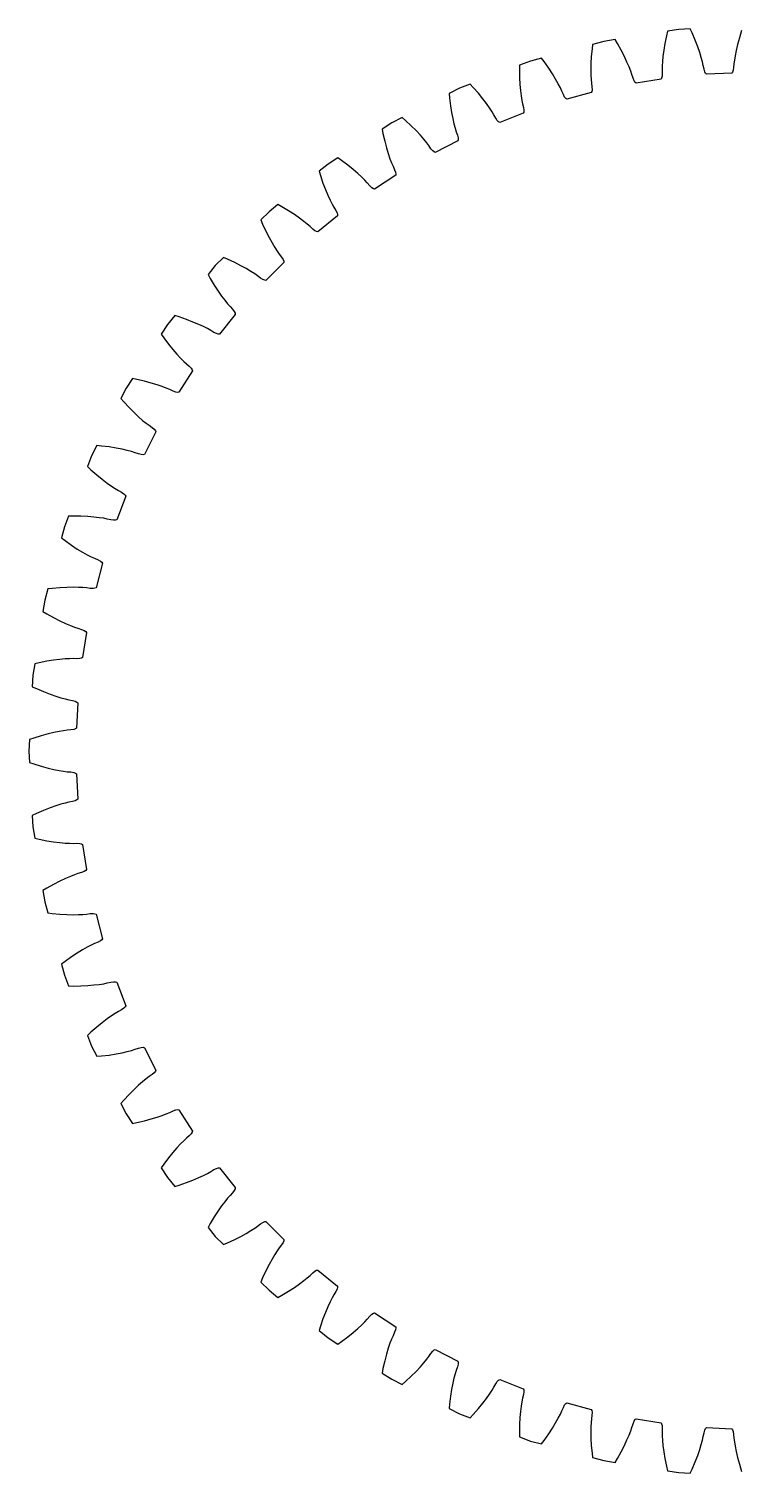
# Model space of a CAD drawing. Extents: x 0 to 158, y 0 to 158.
# Drawn here: x 0 to 77.4, y 0.4 to 157.5 of the extents above; entities that cross this region are included whole.
import ezdxf

# ---------------------------------------------------------------- set-up
doc = ezdxf.new("R2010")
doc.units = 0

msp = doc.modelspace()

# ---------------------------------------------------------------- linework, layer by layer
for p, q in [((69.45, 157.25), (69.34, 156.77)), ((70.69, 157.45), (69.45, 157.25)), ((71.94, 157.51), (70.69, 157.45)), ((72.15, 157.07), (71.94, 157.51)), ((77.53, 157.35), (77.28, 156.54)), ((61.32, 155.83), (61.26, 155.34)), ((62.53, 156.16), (61.32, 155.83)), ((63.77, 156.35), (62.53, 156.16)), ((64.02, 155.93), (63.77, 156.35)), ((64.43, 155.19), (64.02, 155.93)), ((69.18, 155.94), (69.06, 155.19)), ((69.34, 156.77), (69.18, 155.94)), ((72.48, 156.29), (72.15, 157.07)), ((72.76, 155.58), (72.48, 156.29)), ((72.97, 154.95), (72.76, 155.58)), ((77.08, 155.8), (76.93, 155.15)), ((77.28, 156.54), (77.08, 155.8)), ((54.55, 154.02), (53.38, 153.57)), ((55.76, 154.34), (54.55, 154.02)), ((56.05, 153.95), (55.76, 154.34)), ((61.18, 154.5), (61.14, 153.74)), ((61.26, 155.34), (61.18, 154.5)), ((64.78, 154.51), (64.43, 155.19)), ((65.06, 153.91), (64.78, 154.51)), ((68.97, 154.52), (68.92, 153.95)), ((69.06, 155.19), (68.97, 154.52)), ((73.14, 154.39), (72.97, 154.95)), ((73.27, 153.92), (73.14, 154.39)), ((76.74, 154.1), (76.69, 153.71)), ((76.82, 154.58), (76.74, 154.1)), ((76.93, 155.15), (76.82, 154.58)), ((53.38, 153.57), (53.37, 153.08)), ((53.37, 153.08), (53.38, 152.23)), ((56.54, 153.25), (56.05, 153.95)), ((56.96, 152.62), (56.54, 153.25)), ((57.3, 152.04), (56.96, 152.62)), ((61.14, 153.74), (61.13, 153.07)), ((61.13, 153.07), (61.14, 152.49)), ((61.14, 152.49), (61.16, 152)), ((65.29, 153.37), (65.06, 153.91)), ((65.47, 152.92), (65.29, 153.37)), ((65.6, 152.54), (65.47, 152.92)), ((65.72, 152.15), (65.6, 152.54)), ((68.9, 152.65), (68.88, 152.36)), ((68.9, 153.46), (68.89, 153.06)), ((68.89, 153.06), (68.9, 152.65)), ((68.92, 153.95), (68.9, 153.46)), ((73.36, 153.53), (73.27, 153.92)), ((73.44, 153.13), (73.36, 153.53)), ((73.52, 152.84), (73.44, 153.13)), ((73.61, 152.66), (73.52, 152.84)), ((73.7, 152.57), (73.61, 152.66)), ((76.45, 152.71), (73.7, 152.57)), ((76.54, 152.81), (76.45, 152.71)), ((76.61, 153.01), (76.54, 152.81)), ((76.66, 153.3), (76.61, 153.01)), ((76.69, 153.71), (76.66, 153.3)), ((46.83, 151.06), (45.72, 150.49)), ((48, 151.51), (46.83, 151.06)), ((48.34, 151.15), (48, 151.51)), ((48.9, 150.51), (48.34, 151.15)), ((53.38, 152.23), (53.42, 151.47)), ((53.42, 151.47), (53.48, 150.8)), ((57.58, 151.54), (57.3, 152.04)), ((57.81, 151.1), (57.58, 151.54)), ((57.98, 150.74), (57.81, 151.1)), ((61.16, 152), (61.2, 151.6)), ((61.2, 151.6), (61.25, 151.2)), ((61.26, 150.9), (61.23, 150.7)), ((61.25, 151.2), (61.26, 150.9)), ((65.83, 151.87), (65.72, 152.15)), ((65.93, 151.7), (65.83, 151.87)), ((66.04, 151.61), (65.93, 151.7)), ((68.76, 152.05), (66.04, 151.61)), ((68.83, 152.15), (68.76, 152.05)), ((68.88, 152.36), (68.83, 152.15)), ((45.72, 150.49), (45.76, 150)), ((45.76, 150), (45.86, 149.15)), ((49.38, 149.92), (48.9, 150.51)), ((49.78, 149.38), (49.38, 149.92)), ((50.11, 148.91), (49.78, 149.38)), ((53.48, 150.8), (53.55, 150.23)), ((53.55, 150.23), (53.62, 149.74)), ((53.62, 149.74), (53.7, 149.35)), ((53.7, 149.35), (53.79, 148.95)), ((58.14, 150.36), (57.98, 150.74)), ((58.27, 150.1), (58.14, 150.36)), ((58.4, 149.94), (58.27, 150.1)), ((58.51, 149.87), (58.4, 149.94)), ((61.17, 150.58), (58.51, 149.87)), ((61.23, 150.7), (61.17, 150.58)), ((40.59, 147.88), (39.47, 147.31)), ((40.96, 147.55), (40.59, 147.88)), ((45.86, 149.15), (45.98, 148.4)), ((45.98, 148.4), (46.11, 147.75)), ((46.11, 147.75), (46.24, 147.18)), ((50.38, 148.5), (50.11, 148.91)), ((50.58, 148.16), (50.38, 148.5)), ((50.78, 147.8), (50.58, 148.16)), ((50.95, 147.55), (50.78, 147.8)), ((53.78, 148.33), (51.21, 147.34)), ((53.83, 148.45), (53.78, 148.33)), ((53.79, 148.95), (53.83, 148.66)), ((53.83, 148.66), (53.83, 148.45)), ((39.47, 147.31), (38.42, 146.62)), ((38.42, 146.62), (38.51, 146.14)), ((41.58, 146.97), (40.96, 147.55)), ((42.12, 146.44), (41.58, 146.97)), ((42.58, 145.95), (42.12, 146.44)), ((46.24, 147.18), (46.36, 146.71)), ((46.36, 146.71), (46.48, 146.33)), ((46.48, 146.33), (46.61, 145.94)), ((51.09, 147.4), (50.95, 147.55)), ((51.21, 147.34), (51.09, 147.4)), ((38.51, 146.14), (38.7, 145.31)), ((38.7, 145.31), (38.9, 144.58)), ((38.9, 144.58), (39.09, 143.94)), ((42.96, 145.51), (42.58, 145.95)), ((43.27, 145.13), (42.96, 145.51)), ((43.51, 144.81), (43.27, 145.13)), ((43.74, 144.48), (43.51, 144.81)), ((46.66, 145.32), (44.21, 144.07)), ((46.61, 145.94), (46.68, 145.65)), ((46.7, 145.45), (46.66, 145.32)), ((46.68, 145.65), (46.7, 145.45)), ((33.59, 143.49), (32.54, 142.81)), ((34, 143.21), (33.59, 143.49)), ((34.68, 142.7), (34, 143.21)), ((39.09, 143.94), (39.28, 143.39)), ((39.28, 143.39), (39.46, 142.93)), ((43.93, 144.25), (43.74, 144.48)), ((44.09, 144.12), (43.93, 144.25)), ((44.21, 144.07), (44.09, 144.12)), ((32.54, 142.81), (31.57, 142.02)), ((31.57, 142.02), (31.71, 141.55)), ((31.71, 141.55), (31.99, 140.74)), ((35.27, 142.22), (34.68, 142.7)), ((35.77, 141.78), (35.27, 142.22)), ((36.2, 141.38), (35.77, 141.78)), ((39.9, 141.58), (37.59, 140.08)), ((39.46, 142.93), (39.61, 142.57)), ((39.61, 142.57), (39.78, 142.19)), ((39.78, 142.19), (39.89, 141.92)), ((39.89, 141.92), (39.92, 141.71)), ((39.92, 141.71), (39.9, 141.58)), ((31.99, 140.74), (32.26, 140.03)), ((32.26, 140.03), (32.52, 139.42)), ((36.54, 141.04), (36.2, 141.38)), ((36.81, 140.75), (36.54, 141.04)), ((37.08, 140.44), (36.81, 140.75)), ((37.3, 140.23), (37.08, 140.44)), ((37.47, 140.12), (37.3, 140.23)), ((37.59, 140.08), (37.47, 140.12)), ((27.09, 138.39), (26.12, 137.61)), ((27.52, 138.16), (27.09, 138.39)), ((32.52, 139.42), (32.76, 138.89)), ((32.76, 138.89), (32.98, 138.45)), ((32.98, 138.45), (33.18, 138.11)), ((26.12, 137.61), (25.23, 136.72)), ((28.25, 137.72), (27.52, 138.16)), ((28.89, 137.31), (28.25, 137.72)), ((29.44, 136.92), (28.89, 137.31)), ((29.9, 136.57), (29.44, 136.92)), ((33.57, 137.16), (31.43, 135.43)), ((33.18, 138.11), (33.39, 137.75)), ((33.39, 137.75), (33.52, 137.49)), ((33.52, 137.49), (33.58, 137.29)), ((33.58, 137.29), (33.57, 137.16)), ((25.23, 136.72), (25.42, 136.27)), ((25.42, 136.27), (25.78, 135.49)), ((25.78, 135.49), (26.13, 134.82)), ((30.28, 136.27), (29.9, 136.57)), ((30.58, 136.01), (30.28, 136.27)), ((30.88, 135.73), (30.58, 136.01)), ((31.12, 135.54), (30.88, 135.73)), ((31.3, 135.45), (31.12, 135.54)), ((31.43, 135.43), (31.3, 135.45)), ((26.13, 134.82), (26.45, 134.23)), ((26.45, 134.23), (26.75, 133.73)), ((26.75, 133.73), (27.01, 133.32)), ((21.16, 132.65), (20.28, 131.76)), ((21.62, 132.46), (21.16, 132.65)), ((22.39, 132.1), (21.62, 132.46)), ((23.06, 131.75), (22.39, 132.1)), ((27.73, 132.1), (25.79, 130.15)), ((27.01, 133.32), (27.24, 133)), ((27.24, 133), (27.49, 132.67)), ((27.49, 132.67), (27.65, 132.42)), ((27.65, 132.42), (27.73, 132.23)), ((27.73, 132.23), (27.73, 132.1)), ((20.28, 131.76), (19.49, 130.79)), ((19.49, 130.79), (19.73, 130.36)), ((23.65, 131.43), (23.06, 131.75)), ((24.15, 131.13), (23.65, 131.43)), ((24.56, 130.87), (24.15, 131.13)), ((24.88, 130.64), (24.56, 130.87)), ((25.21, 130.39), (24.88, 130.64)), ((19.73, 130.36), (20.16, 129.63)), ((20.16, 129.63), (20.58, 128.99)), ((20.58, 128.99), (20.96, 128.44)), ((25.46, 130.24), (25.21, 130.39)), ((25.65, 130.16), (25.46, 130.24)), ((25.79, 130.15), (25.65, 130.16)), ((20.96, 128.44), (21.31, 127.98)), ((21.31, 127.98), (21.61, 127.6)), ((21.61, 127.6), (21.88, 127.3)), ((21.88, 127.3), (22.16, 127)), ((15.87, 126.32), (15.08, 125.34)), ((16.34, 126.17), (15.87, 126.32)), ((17.14, 125.9), (16.34, 126.17)), ((17.85, 125.62), (17.14, 125.9)), ((22.45, 126.45), (20.72, 124.31)), ((22.16, 127), (22.34, 126.77)), ((22.34, 126.77), (22.44, 126.58)), ((22.44, 126.58), (22.45, 126.45)), ((15.08, 125.34), (14.39, 124.29)), ((14.39, 124.29), (14.68, 123.89)), ((18.47, 125.36), (17.85, 125.62)), ((18.99, 125.12), (18.47, 125.36)), ((19.43, 124.9), (18.99, 125.12)), ((19.78, 124.71), (19.43, 124.9)), ((20.13, 124.49), (19.78, 124.71)), ((20.39, 124.36), (20.13, 124.49)), ((20.59, 124.31), (20.39, 124.36)), ((20.72, 124.31), (20.59, 124.31)), ((14.68, 123.89), (15.19, 123.21)), ((15.19, 123.21), (15.66, 122.62)), ((15.66, 122.62), (16.1, 122.11)), ((16.1, 122.11), (16.5, 121.69)), ((16.5, 121.69), (16.84, 121.34)), ((16.84, 121.34), (17.13, 121.07)), ((17.13, 121.07), (17.44, 120.8)), ((11.26, 119.46), (10.58, 118.41)), ((11.74, 119.37), (11.26, 119.46)), ((17.8, 120.29), (16.3, 117.98)), ((17.44, 120.8), (17.65, 120.59)), ((17.65, 120.59), (17.77, 120.41)), ((17.77, 120.41), (17.8, 120.29)), ((10.58, 118.41), (10.01, 117.29)), ((12.57, 119.18), (11.74, 119.37)), ((13.3, 118.98), (12.57, 119.18)), ((13.95, 118.79), (13.3, 118.98)), ((14.49, 118.6), (13.95, 118.79)), ((14.95, 118.43), (14.49, 118.6)), ((15.32, 118.27), (14.95, 118.43)), ((15.69, 118.1), (15.32, 118.27)), ((15.97, 118), (15.69, 118.1)), ((16.17, 117.96), (15.97, 118)), ((16.3, 117.98), (16.17, 117.96)), ((10.01, 117.29), (10.33, 116.92)), ((10.33, 116.92), (10.91, 116.3)), ((10.91, 116.3), (11.44, 115.76)), ((11.44, 115.76), (11.93, 115.31)), ((11.93, 115.31), (12.37, 114.92)), ((12.37, 114.92), (12.75, 114.62)), ((13.81, 113.67), (12.56, 111.22)), ((12.75, 114.62), (13.07, 114.38)), ((13.07, 114.38), (13.4, 114.14)), ((13.4, 114.14), (13.63, 113.95)), ((13.63, 113.95), (13.77, 113.79)), ((13.77, 113.79), (13.81, 113.67)), ((7.39, 112.17), (6.82, 111.05)), ((7.88, 112.12), (7.39, 112.17)), ((8.73, 112.02), (7.88, 112.12)), ((9.48, 111.9), (8.73, 112.02)), ((10.14, 111.78), (9.48, 111.9)), ((10.7, 111.65), (10.14, 111.78)), ((11.17, 111.52), (10.7, 111.65)), ((6.82, 111.05), (6.38, 109.88)), ((11.55, 111.4), (11.17, 111.52)), ((11.94, 111.27), (11.55, 111.4)), ((12.23, 111.2), (11.94, 111.27)), ((12.44, 111.18), (12.23, 111.2)), ((12.56, 111.22), (12.44, 111.18)), ((6.38, 109.88), (6.73, 109.54)), ((6.73, 109.54), (7.38, 108.98)), ((7.38, 108.98), (7.97, 108.51)), ((7.97, 108.51), (8.5, 108.1)), ((8.5, 108.1), (8.97, 107.77)), ((8.97, 107.77), (9.38, 107.5)), ((9.38, 107.5), (9.73, 107.3)), ((9.73, 107.3), (10.08, 107.1)), ((10.08, 107.1), (10.33, 106.93)), ((10.33, 106.93), (10.48, 106.79)), ((10.54, 106.67), (9.55, 104.1)), ((10.48, 106.79), (10.54, 106.67)), ((4.31, 104.51), (3.86, 103.33)), ((4.8, 104.51), (4.31, 104.51)), ((5.65, 104.5), (4.8, 104.51)), ((6.41, 104.46), (5.65, 104.5)), ((7.08, 104.4), (6.41, 104.46)), ((7.66, 104.33), (7.08, 104.4)), ((8.14, 104.26), (7.66, 104.33)), ((8.53, 104.18), (8.14, 104.26)), ((8.93, 104.09), (8.53, 104.18)), ((9.22, 104.05), (8.93, 104.09)), ((9.43, 104.05), (9.22, 104.05)), ((9.55, 104.1), (9.43, 104.05)), ((3.86, 103.33), (3.54, 102.12)), ((3.54, 102.12), (3.93, 101.83)), ((3.93, 101.83), (4.63, 101.34)), ((4.63, 101.34), (5.26, 100.92)), ((5.26, 100.92), (5.84, 100.58)), ((5.84, 100.58), (6.34, 100.3)), ((6.34, 100.3), (6.78, 100.08)), ((6.78, 100.08), (7.14, 99.91)), ((7.14, 99.91), (7.52, 99.75)), ((8.01, 99.37), (7.3, 96.71)), ((7.52, 99.75), (7.78, 99.61)), ((7.78, 99.61), (7.94, 99.48)), ((7.94, 99.48), (8.01, 99.37)), ((2.05, 96.57), (1.73, 95.35)), ((2.54, 96.63), (2.05, 96.57)), ((3.38, 96.7), (2.54, 96.63)), ((4.14, 96.74), (3.38, 96.7)), ((4.81, 96.75), (4.14, 96.74)), ((5.39, 96.74), (4.81, 96.75)), ((5.88, 96.72), (5.39, 96.74)), ((6.28, 96.68), (5.88, 96.72)), ((6.68, 96.63), (6.28, 96.68)), ((6.98, 96.62), (6.68, 96.63)), ((7.19, 96.65), (6.98, 96.62)), ((7.3, 96.71), (7.19, 96.65)), ((1.73, 95.35), (1.53, 94.11)), ((1.53, 94.11), (1.95, 93.86)), ((1.95, 93.86), (2.69, 93.45)), ((2.69, 93.45), (3.37, 93.1)), ((3.37, 93.1), (3.98, 92.82)), ((3.98, 92.82), (4.51, 92.59)), ((4.51, 92.59), (4.97, 92.42)), ((4.97, 92.42), (5.34, 92.29)), ((5.34, 92.29), (5.73, 92.17)), ((5.73, 92.17), (6.01, 92.06)), ((6.27, 91.84), (5.84, 89.13)), ((6.01, 92.06), (6.19, 91.95)), ((6.19, 91.95), (6.27, 91.84)), ((0.63, 88.43), (0.43, 87.19)), ((1.11, 88.54), (0.63, 88.43)), ((1.94, 88.71), (1.11, 88.54)), ((2.69, 88.82), (1.94, 88.71)), ((3.36, 88.91), (2.69, 88.82)), ((3.93, 88.96), (3.36, 88.91)), ((4.42, 88.98), (3.93, 88.96)), ((4.82, 88.99), (4.42, 88.98)), ((5.23, 88.98), (4.82, 88.99)), ((5.53, 89), (5.23, 88.98)), ((5.73, 89.05), (5.53, 89)), ((5.84, 89.13), (5.73, 89.05)), ((0.43, 87.19), (0.37, 85.94)), ((0.37, 85.94), (0.81, 85.73)), ((0.81, 85.73), (1.59, 85.4)), ((1.59, 85.4), (2.3, 85.13)), ((2.3, 85.13), (2.94, 84.91)), ((2.94, 84.91), (3.49, 84.74)), ((3.49, 84.74), (3.96, 84.61)), ((3.96, 84.61), (4.35, 84.52)), ((4.35, 84.52), (4.75, 84.44)), ((4.75, 84.44), (5.04, 84.36)), ((5.04, 84.36), (5.22, 84.27)), ((5.32, 84.18), (5.17, 81.43)), ((5.22, 84.27), (5.32, 84.18)), ((0.07, 80.19), (0, 78.94)), ((0.53, 80.35), (0.07, 80.19)), ((1.34, 80.6), (0.53, 80.35)), ((2.08, 80.8), (1.34, 80.6)), ((2.73, 80.95), (2.08, 80.8)), ((3.3, 81.06), (2.73, 80.95)), ((3.78, 81.14), (3.3, 81.06)), ((4.18, 81.19), (3.78, 81.14)), ((4.58, 81.23), (4.18, 81.19)), ((4.88, 81.28), (4.58, 81.23)), ((5.07, 81.35), (4.88, 81.28)), ((5.17, 81.43), (5.07, 81.35)), ((0, 78.94), (0.07, 77.69)), ((0.07, 77.69), (0.53, 77.53)), ((0.53, 77.53), (1.34, 77.28)), ((1.34, 77.28), (2.08, 77.08)), ((2.08, 77.08), (2.73, 76.93)), ((2.73, 76.93), (3.3, 76.82)), ((3.3, 76.82), (3.78, 76.74)), ((3.78, 76.74), (4.18, 76.69)), ((4.18, 76.69), (4.58, 76.66)), ((4.58, 76.66), (4.88, 76.61)), ((4.88, 76.61), (5.07, 76.54)), ((5.07, 76.54), (5.17, 76.45)), ((5.17, 76.45), (5.32, 73.7)), ((1.59, 72.48), (0.81, 72.15)), ((2.3, 72.76), (1.59, 72.48)), ((2.94, 72.97), (2.3, 72.76)), ((3.49, 73.14), (2.94, 72.97)), ((3.96, 73.27), (3.49, 73.14)), ((4.35, 73.36), (3.96, 73.27)), ((4.75, 73.44), (4.35, 73.36)), ((5.04, 73.52), (4.75, 73.44)), ((5.22, 73.61), (5.04, 73.52)), ((5.32, 73.7), (5.22, 73.61)), ((0.81, 72.15), (0.37, 71.94)), ((0.37, 71.94), (0.43, 70.69)), ((0.43, 70.69), (0.63, 69.45)), ((0.63, 69.45), (1.11, 69.34)), ((1.11, 69.34), (1.94, 69.18)), ((1.94, 69.18), (2.69, 69.06)), ((2.69, 69.06), (3.36, 68.97)), ((3.36, 68.97), (3.93, 68.92)), ((3.93, 68.92), (4.42, 68.9)), ((4.42, 68.9), (4.82, 68.89)), ((4.82, 68.89), (5.23, 68.9)), ((5.23, 68.9), (5.53, 68.88)), ((5.53, 68.88), (5.73, 68.83)), ((5.73, 68.83), (5.84, 68.76)), ((5.84, 68.76), (6.27, 66.04)), ((6.27, 66.04), (6.19, 65.93)), ((2.69, 64.43), (1.95, 64.02)), ((3.37, 64.78), (2.69, 64.43)), ((3.98, 65.06), (3.37, 64.78)), ((4.51, 65.29), (3.98, 65.06)), ((4.97, 65.47), (4.51, 65.29)), ((5.34, 65.6), (4.97, 65.47)), ((5.73, 65.72), (5.34, 65.6)), ((6.01, 65.83), (5.73, 65.72)), ((6.19, 65.93), (6.01, 65.83)), ((1.95, 64.02), (1.53, 63.77)), ((1.53, 63.77), (1.73, 62.53)), ((1.73, 62.53), (2.05, 61.32)), ((2.05, 61.32), (2.54, 61.26)), ((2.54, 61.26), (3.38, 61.18)), ((3.38, 61.18), (4.14, 61.14)), ((4.14, 61.14), (4.81, 61.13)), ((4.81, 61.13), (5.39, 61.14)), ((5.39, 61.14), (5.88, 61.16)), ((5.88, 61.16), (6.28, 61.2)), ((6.28, 61.2), (6.68, 61.25)), ((6.68, 61.25), (6.98, 61.26)), ((6.98, 61.26), (7.19, 61.23)), ((7.19, 61.23), (7.3, 61.17)), ((7.3, 61.17), (8.01, 58.51)), ((7.78, 58.27), (7.52, 58.14)), ((7.94, 58.4), (7.78, 58.27)), ((8.01, 58.51), (7.94, 58.4)), ((5.26, 56.96), (4.63, 56.54)), ((5.84, 57.3), (5.26, 56.96)), ((6.34, 57.58), (5.84, 57.3)), ((6.78, 57.81), (6.34, 57.58)), ((7.14, 57.98), (6.78, 57.81)), ((7.52, 58.14), (7.14, 57.98)), ((3.93, 56.05), (3.54, 55.76)), ((3.54, 55.76), (3.86, 54.55)), ((4.63, 56.54), (3.93, 56.05)), ((3.86, 54.55), (4.31, 53.38)), ((6.41, 53.42), (7.08, 53.48)), ((7.08, 53.48), (7.66, 53.55)), ((7.66, 53.55), (8.14, 53.62)), ((8.14, 53.62), (8.53, 53.7)), ((8.53, 53.7), (8.93, 53.79)), ((8.93, 53.79), (9.22, 53.83)), ((9.22, 53.83), (9.43, 53.83)), ((9.43, 53.83), (9.55, 53.78)), ((9.55, 53.78), (10.54, 51.21)), ((4.31, 53.38), (4.8, 53.37)), ((4.8, 53.37), (5.65, 53.38)), ((5.65, 53.38), (6.41, 53.42)), ((9.38, 50.38), (8.97, 50.11)), ((9.73, 50.58), (9.38, 50.38)), ((10.08, 50.78), (9.73, 50.58)), ((10.33, 50.95), (10.08, 50.78)), ((10.48, 51.09), (10.33, 50.95)), ((10.54, 51.21), (10.48, 51.09)), ((7.38, 48.9), (6.73, 48.34)), ((7.97, 49.38), (7.38, 48.9)), ((8.5, 49.78), (7.97, 49.38)), ((8.97, 50.11), (8.5, 49.78)), ((6.73, 48.34), (6.38, 48)), ((6.38, 48), (6.82, 46.83)), ((6.82, 46.83), (7.39, 45.72)), ((7.39, 45.72), (7.88, 45.76)), ((7.88, 45.76), (8.73, 45.86)), ((8.73, 45.86), (9.48, 45.98)), ((9.48, 45.98), (10.14, 46.11)), ((10.14, 46.11), (10.7, 46.24)), ((10.7, 46.24), (11.17, 46.36)), ((11.17, 46.36), (11.55, 46.48)), ((11.55, 46.48), (11.94, 46.61)), ((11.94, 46.61), (12.23, 46.68)), ((12.23, 46.68), (12.44, 46.7)), ((12.44, 46.7), (12.56, 46.66)), ((12.56, 46.66), (13.81, 44.21)), ((13.77, 44.09), (13.63, 43.93)), ((13.81, 44.21), (13.77, 44.09)), ((11.93, 42.58), (11.44, 42.12)), ((12.37, 42.96), (11.93, 42.58)), ((12.75, 43.27), (12.37, 42.96)), ((13.07, 43.51), (12.75, 43.27)), ((13.4, 43.74), (13.07, 43.51)), ((13.63, 43.93), (13.4, 43.74)), ((10.33, 40.96), (10.01, 40.59)), ((10.91, 41.58), (10.33, 40.96)), ((11.44, 42.12), (10.91, 41.58)), ((10.01, 40.59), (10.58, 39.47)), ((10.58, 39.47), (11.26, 38.42)), ((14.49, 39.28), (14.95, 39.46)), ((14.95, 39.46), (15.32, 39.61)), ((15.32, 39.61), (15.69, 39.78)), ((15.69, 39.78), (15.97, 39.89)), ((15.97, 39.89), (16.17, 39.92)), ((16.17, 39.92), (16.3, 39.9)), ((16.3, 39.9), (17.8, 37.59)), ((11.26, 38.42), (11.74, 38.51)), ((11.74, 38.51), (12.57, 38.7)), ((12.57, 38.7), (13.3, 38.9)), ((13.3, 38.9), (13.95, 39.09)), ((13.95, 39.09), (14.49, 39.28)), ((16.5, 36.2), (16.1, 35.77)), ((16.84, 36.54), (16.5, 36.2)), ((17.13, 36.81), (16.84, 36.54)), ((17.44, 37.08), (17.13, 36.81)), ((17.65, 37.3), (17.44, 37.08)), ((17.77, 37.47), (17.65, 37.3)), ((17.8, 37.59), (17.77, 37.47)), ((15.19, 34.68), (14.68, 34)), ((15.66, 35.27), (15.19, 34.68)), ((16.1, 35.77), (15.66, 35.27)), ((14.68, 34), (14.39, 33.59)), ((14.39, 33.59), (15.08, 32.54)), ((19.43, 32.98), (19.78, 33.18)), ((19.78, 33.18), (20.13, 33.39)), ((20.13, 33.39), (20.39, 33.52)), ((20.39, 33.52), (20.59, 33.58)), ((20.59, 33.58), (20.72, 33.57)), ((20.72, 33.57), (22.45, 31.43)), ((15.08, 32.54), (15.87, 31.57)), ((15.87, 31.57), (16.34, 31.71)), ((16.34, 31.71), (17.14, 31.99)), ((17.14, 31.99), (17.85, 32.26)), ((17.85, 32.26), (18.47, 32.52)), ((18.47, 32.52), (18.99, 32.76)), ((18.99, 32.76), (19.43, 32.98)), ((21.31, 29.9), (20.96, 29.44)), ((21.61, 30.28), (21.31, 29.9)), ((21.88, 30.58), (21.61, 30.28)), ((22.16, 30.88), (21.88, 30.58)), ((22.34, 31.12), (22.16, 30.88)), ((22.44, 31.3), (22.34, 31.12)), ((22.45, 31.43), (22.44, 31.3)), ((20.58, 28.89), (20.16, 28.25)), ((20.96, 29.44), (20.58, 28.89)), ((19.73, 27.52), (19.49, 27.09)), ((19.49, 27.09), (20.28, 26.12)), ((20.16, 28.25), (19.73, 27.52)), ((23.65, 26.45), (24.15, 26.75)), ((24.15, 26.75), (24.56, 27.01)), ((24.56, 27.01), (24.88, 27.24)), ((24.88, 27.24), (25.21, 27.49)), ((25.21, 27.49), (25.46, 27.65)), ((25.46, 27.65), (25.65, 27.73)), ((25.65, 27.73), (25.79, 27.73)), ((25.79, 27.73), (27.73, 25.79)), ((20.28, 26.12), (21.16, 25.23)), ((21.16, 25.23), (21.62, 25.42)), ((21.62, 25.42), (22.39, 25.78)), ((22.39, 25.78), (23.06, 26.13)), ((23.06, 26.13), (23.65, 26.45)), ((27.49, 25.21), (27.24, 24.88)), ((27.65, 25.46), (27.49, 25.21)), ((27.73, 25.65), (27.65, 25.46)), ((27.73, 25.79), (27.73, 25.65)), ((26.45, 23.65), (26.13, 23.06)), ((26.75, 24.15), (26.45, 23.65)), ((27.01, 24.56), (26.75, 24.15)), ((27.24, 24.88), (27.01, 24.56)), ((25.78, 22.39), (25.42, 21.62)), ((26.13, 23.06), (25.78, 22.39)), ((30.58, 21.88), (30.88, 22.16)), ((30.88, 22.16), (31.12, 22.34)), ((31.12, 22.34), (31.3, 22.44)), ((31.3, 22.44), (31.43, 22.45)), ((31.43, 22.45), (33.57, 20.72)), ((25.42, 21.62), (25.23, 21.16)), ((25.23, 21.16), (26.12, 20.28)), ((28.25, 20.16), (28.89, 20.58)), ((28.89, 20.58), (29.44, 20.96)), ((29.44, 20.96), (29.9, 21.31)), ((29.9, 21.31), (30.28, 21.61)), ((30.28, 21.61), (30.58, 21.88)), ((33.58, 20.59), (33.52, 20.39)), ((33.57, 20.72), (33.58, 20.59)), ((26.12, 20.28), (27.09, 19.49)), ((27.09, 19.49), (27.52, 19.73)), ((27.52, 19.73), (28.25, 20.16)), ((32.76, 18.99), (32.52, 18.47)), ((32.98, 19.43), (32.76, 18.99)), ((33.18, 19.78), (32.98, 19.43)), ((33.39, 20.13), (33.18, 19.78)), ((33.52, 20.39), (33.39, 20.13)), ((32.26, 17.85), (31.99, 17.14)), ((32.52, 18.47), (32.26, 17.85)), ((36.81, 17.13), (37.08, 17.44)), ((37.08, 17.44), (37.3, 17.65)), ((37.3, 17.65), (37.47, 17.77)), ((37.47, 17.77), (37.59, 17.8)), ((37.59, 17.8), (39.9, 16.3)), ((31.71, 16.34), (31.57, 15.87)), ((31.57, 15.87), (32.54, 15.08)), ((31.99, 17.14), (31.71, 16.34)), ((35.27, 15.66), (35.77, 16.1)), ((35.77, 16.1), (36.2, 16.5)), ((36.2, 16.5), (36.54, 16.84)), ((36.54, 16.84), (36.81, 17.13)), ((39.89, 15.97), (39.78, 15.69)), ((39.92, 16.17), (39.89, 15.97)), ((39.9, 16.3), (39.92, 16.17)), ((32.54, 15.08), (33.59, 14.39)), ((33.59, 14.39), (34, 14.68)), ((34, 14.68), (34.68, 15.19)), ((34.68, 15.19), (35.27, 15.66)), ((39.28, 14.49), (39.09, 13.95)), ((39.46, 14.95), (39.28, 14.49)), ((39.61, 15.32), (39.46, 14.95)), ((39.78, 15.69), (39.61, 15.32)), ((38.9, 13.3), (38.7, 12.57)), ((39.09, 13.95), (38.9, 13.3)), ((42.96, 12.37), (43.27, 12.75)), ((43.27, 12.75), (43.51, 13.07)), ((43.51, 13.07), (43.74, 13.4)), ((43.74, 13.4), (43.93, 13.63)), ((43.93, 13.63), (44.09, 13.77)), ((44.09, 13.77), (44.21, 13.81)), ((44.21, 13.81), (46.66, 12.56)), ((38.51, 11.74), (38.42, 11.26)), ((38.42, 11.26), (39.47, 10.58)), ((38.7, 12.57), (38.51, 11.74)), ((41.58, 10.91), (42.12, 11.44)), ((42.12, 11.44), (42.58, 11.93)), ((42.58, 11.93), (42.96, 12.37)), ((46.36, 11.17), (46.24, 10.7)), ((46.48, 11.55), (46.36, 11.17)), ((46.61, 11.94), (46.48, 11.55)), ((46.68, 12.23), (46.61, 11.94)), ((46.66, 12.56), (46.7, 12.44)), ((46.7, 12.44), (46.68, 12.23)), ((39.47, 10.58), (40.59, 10.01)), ((40.59, 10.01), (40.96, 10.33)), ((40.96, 10.33), (41.58, 10.91)), ((45.98, 9.48), (45.86, 8.73)), ((46.11, 10.14), (45.98, 9.48)), ((46.24, 10.7), (46.11, 10.14)), ((50.38, 9.38), (50.58, 9.73)), ((50.58, 9.73), (50.78, 10.08)), ((50.78, 10.08), (50.95, 10.33)), ((50.95, 10.33), (51.09, 10.48)), ((51.09, 10.48), (51.21, 10.54)), ((51.21, 10.54), (53.78, 9.55)), ((53.78, 9.55), (53.83, 9.43)), ((53.83, 9.43), (53.83, 9.22)), ((45.76, 7.88), (45.72, 7.39)), ((45.86, 8.73), (45.76, 7.88)), ((48.9, 7.38), (49.38, 7.97)), ((49.38, 7.97), (49.78, 8.5)), ((49.78, 8.5), (50.11, 8.97)), ((50.11, 8.97), (50.38, 9.38)), ((53.62, 8.14), (53.55, 7.66)), ((53.7, 8.53), (53.62, 8.14)), ((53.79, 8.93), (53.7, 8.53)), ((53.83, 9.22), (53.79, 8.93)), ((58.27, 7.78), (58.4, 7.94)), ((58.4, 7.94), (58.51, 8.01)), ((58.51, 8.01), (61.17, 7.3)), ((45.72, 7.39), (46.83, 6.82)), ((46.83, 6.82), (48, 6.38)), ((48, 6.38), (48.34, 6.73)), ((48.34, 6.73), (48.9, 7.38)), ((53.42, 6.41), (53.38, 5.65)), ((53.48, 7.08), (53.42, 6.41)), ((53.55, 7.66), (53.48, 7.08)), ((57.3, 5.84), (57.58, 6.34)), ((57.58, 6.34), (57.81, 6.78)), ((57.81, 6.78), (57.98, 7.14)), ((57.98, 7.14), (58.14, 7.52)), ((58.14, 7.52), (58.27, 7.78)), ((61.17, 7.3), (61.23, 7.19)), ((61.25, 6.68), (61.2, 6.28)), ((61.23, 7.19), (61.26, 6.98)), ((61.26, 6.98), (61.25, 6.68)), ((53.38, 5.65), (53.37, 4.8)), ((53.37, 4.8), (53.38, 4.31)), ((56.54, 4.63), (56.96, 5.26)), ((56.96, 5.26), (57.3, 5.84)), ((61.14, 5.39), (61.13, 4.81)), ((61.13, 4.81), (61.14, 4.14)), ((61.16, 5.88), (61.14, 5.39)), ((61.2, 6.28), (61.16, 5.88)), ((65.29, 4.51), (65.47, 4.97)), ((65.47, 4.97), (65.6, 5.34)), ((65.6, 5.34), (65.72, 5.73)), ((65.72, 5.73), (65.83, 6.01)), ((65.83, 6.01), (65.93, 6.19)), ((65.93, 6.19), (66.04, 6.27)), ((66.04, 6.27), (68.76, 5.84)), ((68.76, 5.84), (68.83, 5.73)), ((68.83, 5.73), (68.88, 5.53)), ((68.88, 5.53), (68.9, 5.23)), ((68.9, 5.23), (68.89, 4.82)), ((68.89, 4.82), (68.9, 4.42)), ((73.36, 4.35), (73.44, 4.75)), ((73.44, 4.75), (73.52, 5.04)), ((73.52, 5.04), (73.61, 5.22)), ((73.61, 5.22), (73.7, 5.32)), ((73.7, 5.32), (76.45, 5.17)), ((76.45, 5.17), (76.54, 5.07)), ((76.54, 5.07), (76.61, 4.88)), ((76.61, 4.88), (76.66, 4.58)), ((53.38, 4.31), (54.55, 3.86)), ((54.55, 3.86), (55.76, 3.54)), ((55.76, 3.54), (56.05, 3.93)), ((56.05, 3.93), (56.54, 4.63)), ((61.14, 4.14), (61.18, 3.38)), ((61.18, 3.38), (61.26, 2.54)), ((64.43, 2.69), (64.78, 3.37)), ((64.78, 3.37), (65.06, 3.98)), ((65.06, 3.98), (65.29, 4.51)), ((68.9, 4.42), (68.92, 3.93)), ((68.92, 3.93), (68.97, 3.36)), ((68.97, 3.36), (69.06, 2.69)), ((72.97, 2.94), (73.14, 3.49)), ((73.14, 3.49), (73.27, 3.96)), ((73.27, 3.96), (73.36, 4.35)), ((76.66, 4.58), (76.69, 4.18)), ((76.69, 4.18), (76.74, 3.78)), ((76.74, 3.78), (76.82, 3.3)), ((76.82, 3.3), (76.93, 2.73)), ((61.26, 2.54), (61.32, 2.05)), ((61.32, 2.05), (62.53, 1.73)), ((62.53, 1.73), (63.77, 1.53)), ((63.77, 1.53), (64.02, 1.95)), ((64.02, 1.95), (64.43, 2.69)), ((69.06, 2.69), (69.18, 1.94)), ((69.18, 1.94), (69.34, 1.11)), ((72.15, 0.81), (72.48, 1.59)), ((72.48, 1.59), (72.76, 2.3)), ((72.76, 2.3), (72.97, 2.94)), ((76.93, 2.73), (77.08, 2.08)), ((77.08, 2.08), (77.28, 1.34)), ((69.34, 1.11), (69.45, 0.63)), ((69.45, 0.63), (70.69, 0.43)), ((70.69, 0.43), (71.94, 0.37)), ((71.94, 0.37), (72.15, 0.81)), ((77.28, 1.34), (77.53, 0.53))]:
    msp.add_line(p, q)

doc.saveas('drawing.dxf')
